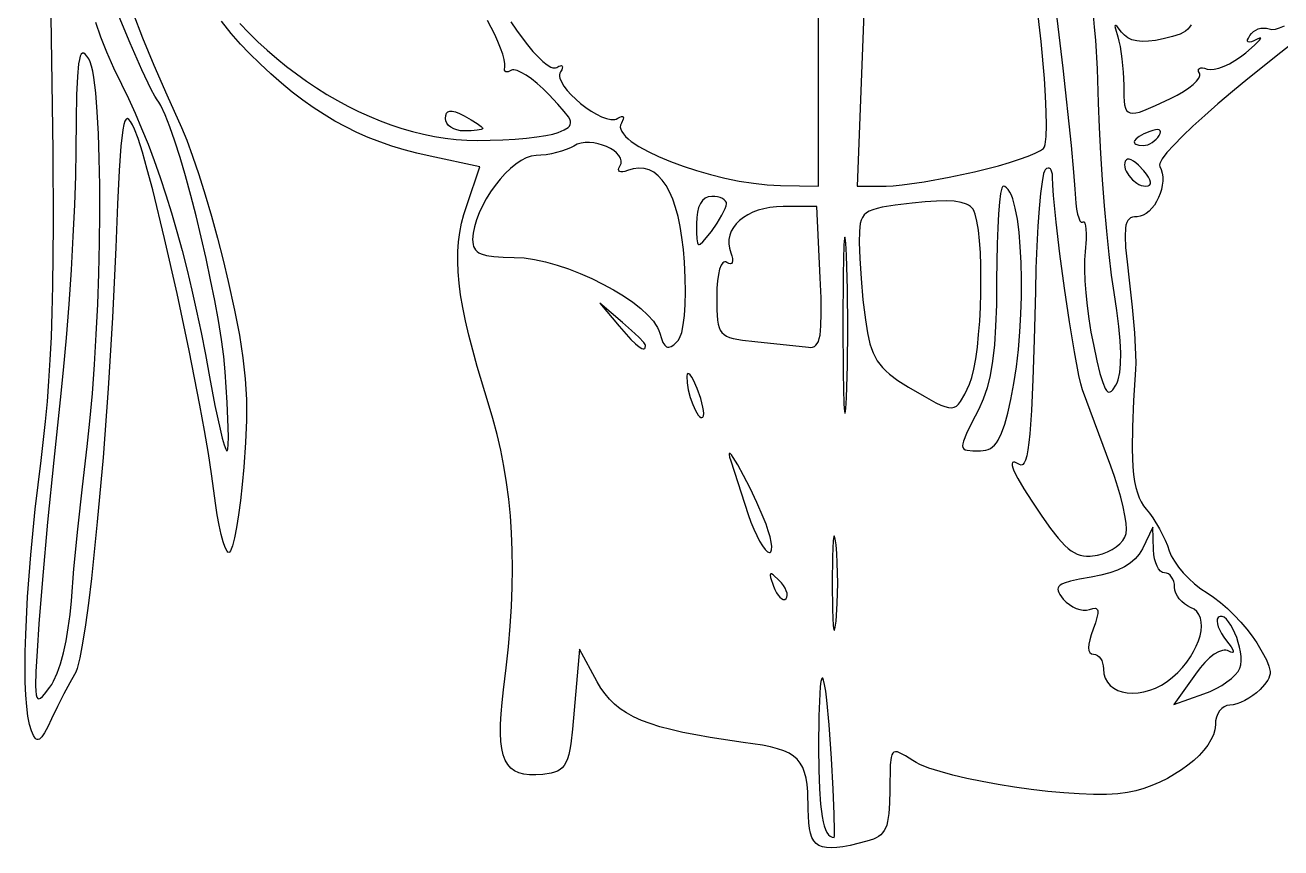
# Model space of a CAD drawing. Header units: millimetres. Extents: x -1.79 to 0.4, y -0.08 to 4.45.
# Drawn here: x -1.792 to -0.42, y -0.039 to 0.859 of the extents above; entities that cross this region are included whole.
import ezdxf

# ---------------------------------------------------------------- set-up
doc = ezdxf.new("R2010")
doc.units = ezdxf.units.MM
doc.header["$MEASUREMENT"] = 0

msp = doc.modelspace()

# ---------------------------------------------------------------- linework, layer by layer
at = {"flags": 128}
for points in [[(-1.674153, 0.872902), (-1.663354, 0.845303), (-1.650942, 0.815477), (-1.636832, 0.783009), (-1.620943, 0.747486), (-1.615122, 0.733479), (-1.608718, 0.716086), (-1.601939, 0.695997), (-1.594995, 0.673901), (-1.588097, 0.65049), (-1.581455, 0.626453), (-1.575278, 0.602481), (-1.569776, 0.579264), (-1.562994, 0.547963), (-1.557724, 0.520504), (-1.553877, 0.495815), (-1.551361, 0.472828), (-1.550089, 0.450472), (-1.54997, 0.427676), (-1.550914, 0.403371), (-1.552832, 0.376486), (-1.554571, 0.357773), (-1.556534, 0.340316), (-1.558655, 0.324496), (-1.560867, 0.310696), (-1.563101, 0.299298), (-1.565293, 0.290683), (-1.567373, 0.285235), (-1.568351, 0.283817), (-1.569276, 0.283333), (-1.570201, 0.283683), (-1.571177, 0.284709), (-1.57325, 0.288652), (-1.575429, 0.294887), (-1.577648, 0.303135), (-1.579839, 0.313123), (-1.581936, 0.324572), (-1.583873, 0.337206), (-1.585582, 0.35075), (-1.588002, 0.369317), (-1.591426, 0.391458), (-1.595724, 0.416581), (-1.600766, 0.444095), (-1.612565, 0.50393), (-1.625785, 0.566231), (-1.639388, 0.626267), (-1.652338, 0.679307), (-1.658243, 0.701724), (-1.663595, 0.720619), (-1.668265, 0.735399), (-1.672123, 0.745472), (-1.674378, 0.750185), (-1.67641, 0.753777), (-1.678238, 0.756122), (-1.679884, 0.757095), (-1.680644, 0.757029), (-1.681366, 0.756572), (-1.682705, 0.754427), (-1.68392, 0.750535), (-1.685031, 0.744771), (-1.687021, 0.727125), (-1.688832, 0.700488), (-1.690624, 0.663859), (-1.692554, 0.616236), (-1.696124, 0.539964), (-1.700893, 0.462539), (-1.706555, 0.387107), (-1.712807, 0.316816), (-1.719345, 0.254813), (-1.722625, 0.227902), (-1.725863, 0.204244), (-1.729019, 0.184231), (-1.732057, 0.168257), (-1.734938, 0.156716), (-1.736307, 0.15273), (-1.737623, 0.15), (-1.742785, 0.141027), (-1.749242, 0.128917), (-1.756166, 0.115254), (-1.762735, 0.101625), (-1.766932, 0.092968), (-1.770477, 0.086461), (-1.77349, 0.082034), (-1.774834, 0.080578), (-1.77609, 0.079616), (-1.777273, 0.079139), (-1.778397, 0.079138), (-1.779478, 0.079604), (-1.780529, 0.080529), (-1.782607, 0.08372), (-1.784748, 0.088639), (-1.786843, 0.095594), (-1.788557, 0.104488), (-1.789894, 0.115235), (-1.790855, 0.127747), (-1.791445, 0.141935), (-1.791667, 0.157714), (-1.791523, 0.174994), (-1.791018, 0.193689), (-1.788933, 0.234973), (-1.785438, 0.280863), (-1.780558, 0.330662), (-1.774318, 0.383667), (-1.7694, 0.426483), (-1.767383, 0.448075), (-1.76565, 0.470338), (-1.764195, 0.493685), (-1.763008, 0.518527), (-1.762084, 0.545277), (-1.761415, 0.574347), (-1.760811, 0.641095), (-1.761138, 0.722065), (-1.762336, 0.820555), (-1.764346, 0.939861)], [(-0.671638, 0.921615), (-0.658606, 0.812257), (-0.649433, 0.727909), (-0.646708, 0.69872), (-0.645443, 0.680111), (-0.644302, 0.664793), (-0.643397, 0.658343), (-0.642314, 0.652898), (-0.64109, 0.648604), (-0.639759, 0.645609), (-0.638356, 0.644062), (-0.637638, 0.643878), (-0.636915, 0.644111), (-0.636225, 0.64436), (-0.635597, 0.644228), (-0.634537, 0.642887), (-0.633745, 0.64022), (-0.633233, 0.636361), (-0.633012, 0.631442), (-0.633093, 0.625595), (-0.634207, 0.611653), (-0.634796, 0.602947), (-0.634819, 0.592282), (-0.634311, 0.580074), (-0.633311, 0.566738), (-0.631855, 0.552689), (-0.62998, 0.538342), (-0.627724, 0.524113), (-0.625123, 0.510417), (-0.621304, 0.492711), (-0.617958, 0.478949), (-0.614954, 0.468895), (-0.612163, 0.462313), (-0.610807, 0.46025), (-0.609455, 0.458967), (-0.608091, 0.458435), (-0.6067, 0.458624), (-0.605263, 0.459504), (-0.603767, 0.461046), (-0.600526, 0.466), (-0.599191, 0.468781), (-0.598049, 0.472005), (-0.596345, 0.479805), (-0.595417, 0.489457), (-0.595266, 0.501014), (-0.595892, 0.514532), (-0.597296, 0.530066), (-0.599479, 0.547672), (-0.602443, 0.567403)], [(-0.875151, 0.891667), (-0.883235, 0.683333), (-0.851471, 0.6835), (-0.843765, 0.683847), (-0.834017, 0.684775), (-0.809979, 0.688113), (-0.782527, 0.693006), (-0.754832, 0.698944)], [(-0.925262, 0.850653), (-0.925442, 0.889461)], [(-0.754832, 0.698944), (-0.728811, 0.705697), (-0.716827, 0.709255), (-0.705938, 0.712792), (-0.696453, 0.716204), (-0.688681, 0.719386), (-0.682932, 0.722233), (-0.679512, 0.724639), (-0.678577, 0.72625), (-0.677824, 0.728977), (-0.676835, 0.737469), (-0.676482, 0.749503), (-0.676704, 0.764469), (-0.677442, 0.781753), (-0.678633, 0.800747), (-0.682132, 0.841411), (-0.686712, 0.881572)], [(-1.57311, 0.480556), (-1.57478, 0.497228), (-1.577315, 0.51602), (-1.580613, 0.536533), (-1.584574, 0.558365), (-1.589099, 0.581117), (-1.594087, 0.60439), (-1.599439, 0.627783), (-1.605054, 0.650896), (-1.610833, 0.673329), (-1.616675, 0.694683), (-1.62248, 0.714557), (-1.628149, 0.732552), (-1.633581, 0.748267), (-1.638676, 0.761303), (-1.643335, 0.771259), (-1.645469, 0.774957), (-1.647457, 0.777736), (-1.650103, 0.78179), (-1.653904, 0.78885), (-1.66425, 0.810429), (-1.677068, 0.839359), (-1.690929, 0.872528)], [(-1.557178, 0.860805), (-1.547459, 0.850779), (-1.537495, 0.84109), (-1.5273, 0.831748), (-1.516889, 0.822762), (-1.506276, 0.814144), (-1.495477, 0.805903), (-1.484505, 0.798049), (-1.473376, 0.790592), (-1.462104, 0.783543), (-1.450704, 0.776912), (-1.43919, 0.770709), (-1.427577, 0.764944), (-1.41588, 0.759626), (-1.404113, 0.754768), (-1.392291, 0.750377), (-1.380428, 0.746465), (-1.368539, 0.743042), (-1.35664, 0.740118), (-1.344743, 0.737702), (-1.332865, 0.735806), (-1.321019, 0.734439), (-1.309221, 0.733611), (-1.297485, 0.733333), (-1.28366, 0.73351), (-1.269926, 0.734017), (-1.256643, 0.734819), (-1.244172, 0.735878), (-1.232873, 0.737161), (-1.223106, 0.73863), (-1.215231, 0.740251), (-1.20961, 0.741986), (-1.203124, 0.744842), (-1.198659, 0.747567), (-1.197214, 0.749004), (-1.19631, 0.750556), (-1.195958, 0.752272), (-1.196172, 0.754203), (-1.196962, 0.756397), (-1.198342, 0.758903), (-1.202914, 0.765051), (-1.209986, 0.773039), (-1.219651, 0.783264), (-1.226124, 0.789691), (-1.232545, 0.795451), (-1.238746, 0.800436), (-1.244559, 0.804535), (-1.249817, 0.807639), (-1.254352, 0.809639), (-1.257996, 0.810425), (-1.259432, 0.810329), (-1.260582, 0.809889), (-1.264158, 0.808288), (-1.265591, 0.808119), (-1.266747, 0.808352), (-1.267594, 0.808976), (-1.268103, 0.809977), (-1.268244, 0.811341), (-1.267985, 0.813056), (-1.26775, 0.816778), (-1.268491, 0.821678), (-1.27009, 0.82755), (-1.272432, 0.834189), (-1.275401, 0.841387), (-1.278881, 0.84894), (-1.28691, 0.864286)], [(-0.602443, 0.567403), (-0.605158, 0.586311), (-0.60784, 0.608908), (-0.61042, 0.634345), (-0.612828, 0.661771), (-0.614996, 0.690338), (-0.616853, 0.719196), (-0.618331, 0.747496), (-0.61936, 0.774389), (-0.620723, 0.811458), (-0.622558, 0.842837), (-0.623734, 0.856855), (-0.625126, 0.870006)], [(-1.714906, 0.862368), (-1.709386, 0.846563), (-1.702771, 0.829892), (-1.695115, 0.812524), (-1.686471, 0.794625), (-1.678895, 0.779085), (-1.671537, 0.762983), (-1.664393, 0.746312), (-1.657464, 0.729066), (-1.650745, 0.711239), (-1.644237, 0.692825), (-1.637936, 0.673816), (-1.63184, 0.654208), (-1.625949, 0.633994), (-1.62026, 0.613167), (-1.614771, 0.591722), (-1.60948, 0.569652), (-1.604386, 0.546951), (-1.599486, 0.523613), (-1.594779, 0.499631), (-1.590262, 0.475), (-1.584345, 0.443722), (-1.578781, 0.418108), (-1.576327, 0.408251), (-1.574194, 0.400801), (-1.572461, 0.396089), (-1.571769, 0.394862), (-1.571207, 0.394444), (-1.570755, 0.394891), (-1.570384, 0.396202), (-1.569879, 0.401239), (-1.569685, 0.409203), (-1.569794, 0.41974), (-1.57089, 0.44712), (-1.57311, 0.480556)], [(-0.936554, 0.002778), (-0.937086, 0.021896), (-0.937793, 0.029922), (-0.938886, 0.037021), (-0.940436, 0.043265), (-0.942511, 0.048726), (-0.945181, 0.053476), (-0.948516, 0.057587), (-0.952585, 0.06113), (-0.957457, 0.064178), (-0.963202, 0.066802), (-0.96989, 0.069075), (-0.97759, 0.071067), (-0.986371, 0.072851), (-1.007457, 0.076083), (-1.04351, 0.081383), (-1.059262, 0.084122), (-1.07361, 0.086968), (-1.086637, 0.089954), (-1.098427, 0.093117), (-1.109066, 0.096489), (-1.118637, 0.100108), (-1.127225, 0.104006), (-1.134912, 0.10822), (-1.141785, 0.112783), (-1.147926, 0.117732), (-1.153419, 0.1231), (-1.15835, 0.128922), (-1.162802, 0.135234), (-1.16686, 0.142069), (-1.186373, 0.177778), (-1.191929, 0.111111), (-1.19379, 0.090505), (-1.195719, 0.074562), (-1.196806, 0.06814), (-1.198027, 0.062645), (-1.199421, 0.057996), (-1.201028, 0.054115), (-1.202886, 0.05092), (-1.205035, 0.048333), (-1.207513, 0.046274), (-1.210361, 0.044662), (-1.213616, 0.043418), (-1.217318, 0.042463), (-1.226221, 0.041097), (-1.233895, 0.040474), (-1.240811, 0.040503), (-1.246989, 0.041227), (-1.252448, 0.042689), (-1.257208, 0.044931), (-1.26129, 0.047996), (-1.264712, 0.051927), (-1.267495, 0.056767), (-1.269659, 0.062559), (-1.271223, 0.069345), (-1.272207, 0.077167), (-1.272631, 0.08607), (-1.272515, 0.096095), (-1.271878, 0.107285), (-1.270741, 0.119684), (-1.269123, 0.133333), (-1.266206, 0.157362), (-1.263803, 0.18053), (-1.261918, 0.202893), (-1.260554, 0.22451), (-1.259715, 0.245438), (-1.259403, 0.265735), (-1.259622, 0.285458), (-1.260373, 0.304665), (-1.261662, 0.323413), (-1.26349, 0.341761), (-1.26586, 0.359765), (-1.268776, 0.377484), (-1.27224, 0.394974), (-1.276257, 0.412294), (-1.280828, 0.429501), (-1.285957, 0.446653), (-1.297947, 0.486289), (-1.302908, 0.504147), (-1.307191, 0.520823), (-1.310808, 0.536408), (-1.313769, 0.550993), (-1.316083, 0.564672), (-1.317761, 0.577536), (-1.318812, 0.589678), (-1.319246, 0.60119), (-1.319075, 0.612163), (-1.318306, 0.62269), (-1.316952, 0.632863), (-1.315021, 0.642774), (-1.312524, 0.652516), (-1.309471, 0.662181), (-1.294943, 0.704361), (-1.34936, 0.716028), (-1.363779, 0.719352), (-1.377703, 0.723044), (-1.39118, 0.727132), (-1.404256, 0.731641), (-1.416978, 0.7366), (-1.429394, 0.742035), (-1.441552, 0.747971), (-1.453497, 0.754438), (-1.465277, 0.76146), (-1.476939, 0.769064), (-1.488531, 0.777279), (-1.5001, 0.786129), (-1.511692, 0.795643), (-1.523355, 0.805847), (-1.535136, 0.816767), (-1.547082, 0.828431), (-1.556528, 0.838455), (-1.566603, 0.850192), (-1.577117, 0.863337)], [(-1.261209, 0.862726), (-1.255143, 0.853732), (-1.249049, 0.845283), (-1.243026, 0.837509), (-1.237171, 0.830542), (-1.231582, 0.824513), (-1.226358, 0.819553), (-1.221597, 0.815793), (-1.217396, 0.813365), (-1.215537, 0.812691), (-1.213854, 0.8124), (-1.21236, 0.812506), (-1.211068, 0.813028), (-1.208916, 0.814204), (-1.207199, 0.814831), (-1.205936, 0.814927), (-1.205141, 0.814514), (-1.204832, 0.813611), (-1.205025, 0.812239), (-1.205737, 0.810417), (-1.206985, 0.808167), (-1.207662, 0.806679), (-1.207977, 0.805027), (-1.207947, 0.803229), (-1.207593, 0.801298), (-1.205989, 0.797103), (-1.203318, 0.792569), (-1.199736, 0.787821), (-1.195398, 0.782986), (-1.190458, 0.778187), (-1.185071, 0.773552), (-1.179393, 0.769206), (-1.173577, 0.765274), (-1.167778, 0.761881), (-1.162153, 0.759155), (-1.156854, 0.75722), (-1.152038, 0.756201), (-1.147858, 0.756225), (-1.146056, 0.756667), (-1.144471, 0.757417), (-1.142264, 0.758631), (-1.140518, 0.759278), (-1.139248, 0.759375), (-1.138467, 0.758941), (-1.13819, 0.757996), (-1.138432, 0.756557), (-1.140526, 0.752278), (-1.141466, 0.750103), (-1.141693, 0.747812), (-1.141238, 0.745417), (-1.14013, 0.74293), (-1.138401, 0.740362), (-1.13608, 0.737727), (-1.133197, 0.735035), (-1.129783, 0.732298), (-1.121481, 0.726738), (-1.111416, 0.721142), (-1.099829, 0.715604), (-1.086962, 0.71022), (-1.073057, 0.705085), (-1.058354, 0.700293), (-1.043096, 0.69594), (-1.027524, 0.69212), (-1.01188, 0.688928), (-0.996405, 0.686459), (-0.981341, 0.684808), (-0.966929, 0.684069), (-0.925262, 0.683333), (-0.925262, 0.850653)], [(-0.518355, 0.85951), (-0.519997, 0.856939), (-0.521998, 0.854687), (-0.524392, 0.852709), (-0.527213, 0.850961), (-0.530493, 0.8494), (-0.538565, 0.846661), (-0.548873, 0.844139), (-0.557364, 0.842532), (-0.564993, 0.84164), (-0.571789, 0.841469), (-0.577785, 0.842023), (-0.58301, 0.843306), (-0.587497, 0.845324), (-0.591274, 0.848082), (-0.594373, 0.851583), (-0.599124, 0.857667), (-0.600542, 0.858897), (-0.601016, 0.859052), (-0.601337, 0.858898), (-0.601522, 0.857654), (-0.60111, 0.855152), (-0.59854, 0.846306), (-0.597211, 0.841555), (-0.595972, 0.835844), (-0.59387, 0.822406), (-0.59245, 0.807724), (-0.591929, 0.793528), (-0.591776, 0.781102), (-0.591482, 0.776153), (-0.59095, 0.772021), (-0.590112, 0.768687), (-0.588899, 0.76613), (-0.587241, 0.76433), (-0.58507, 0.763269), (-0.582316, 0.762927), (-0.57891, 0.763283), (-0.574784, 0.764319), (-0.569868, 0.766014), (-0.557392, 0.771305), (-0.540929, 0.779)], [(-0.540929, 0.779), (-0.533483, 0.782791), (-0.526774, 0.786713), (-0.520932, 0.790654), (-0.516087, 0.794498), (-0.512369, 0.798134), (-0.509908, 0.801447), (-0.509189, 0.802948), (-0.508833, 0.804325), (-0.508857, 0.805564), (-0.509276, 0.806653), (-0.510193, 0.808504), (-0.510478, 0.810026), (-0.510166, 0.811199), (-0.50929, 0.812005), (-0.507886, 0.812425), (-0.505987, 0.81244), (-0.503629, 0.812031), (-0.500846, 0.811181), (-0.497372, 0.810599), (-0.493035, 0.810964), (-0.488009, 0.812202), (-0.482465, 0.81424), (-0.476579, 0.817005), (-0.470523, 0.820427), (-0.464471, 0.824431), (-0.458596, 0.828944), (-0.449042, 0.837218), (-0.443564, 0.842757), (-0.442478, 0.84435), (-0.44237, 0.844825), (-0.442561, 0.845077), (-0.443861, 0.844879), (-0.446429, 0.843694), (-0.449856, 0.842021), (-0.452602, 0.840979), (-0.454661, 0.840565), (-0.456024, 0.840774), (-0.456687, 0.841605), (-0.456642, 0.843054), (-0.455882, 0.845117), (-0.454401, 0.847792), (-0.452593, 0.850166), (-0.450373, 0.852177), (-0.447828, 0.853795), (-0.445044, 0.85499), (-0.442107, 0.855733), (-0.439104, 0.855995), (-0.436123, 0.855746), (-0.433248, 0.854958), (-0.430263, 0.854459), (-0.426406, 0.854876), (-0.421724, 0.856167), (-0.416266, 0.858294)], [(-0.401691, 0.843679), (-0.420521, 0.829302), (-0.456556, 0.800685), (-0.473365, 0.786789), (-0.489103, 0.773396), (-0.503572, 0.760677), (-0.516574, 0.748804), (-0.52791, 0.737949), (-0.537383, 0.728282), (-0.544793, 0.719975), (-0.549942, 0.7132), (-0.551607, 0.71044), (-0.552632, 0.708128), (-0.552993, 0.706284), (-0.552665, 0.704931), (-0.550955, 0.701432), (-0.549857, 0.69755), (-0.549332, 0.693368), (-0.549344, 0.688971), (-0.549853, 0.684442), (-0.550822, 0.679866), (-0.552213, 0.675327), (-0.553988, 0.670908), (-0.556109, 0.666694), (-0.558538, 0.66277), (-0.561238, 0.659218), (-0.564169, 0.656124), (-0.567295, 0.653571), (-0.570576, 0.651643), (-0.573976, 0.650425), (-0.577457, 0.65), (-0.580077, 0.649872), (-0.582387, 0.649449), (-0.584392, 0.648673), (-0.5861, 0.647489), (-0.587518, 0.645839), (-0.588652, 0.643665), (-0.589511, 0.64091), (-0.590101, 0.637517), (-0.590502, 0.62859), (-0.589912, 0.616426), (-0.588387, 0.600567), (-0.585985, 0.580556), (-0.582718, 0.5514), (-0.580339, 0.523351), (-0.579074, 0.499599), (-0.578931, 0.490331), (-0.579151, 0.483333), (-0.581328, 0.449149), (-0.582548, 0.42037), (-0.582771, 0.396455), (-0.582495, 0.386151), (-0.581953, 0.376859), (-0.581141, 0.368512), (-0.580054, 0.361042), (-0.578685, 0.354381), (-0.57703, 0.34846), (-0.575084, 0.343213), (-0.572841, 0.338572), (-0.570295, 0.334468), (-0.567443, 0.330833), (-0.563803, 0.326346), (-0.560096, 0.321142), (-0.552899, 0.309335), (-0.546679, 0.296906), (-0.544194, 0.290924), (-0.542262, 0.285347), (-0.539998, 0.279753), (-0.536566, 0.273732), (-0.532137, 0.267474), (-0.526879, 0.261167), (-0.520961, 0.255), (-0.514553, 0.249164), (-0.507824, 0.243846), (-0.500943, 0.239236), (-0.493799, 0.234453), (-0.486317, 0.228648), (-0.47872, 0.222043), (-0.471229, 0.214863), (-0.464067, 0.207329), (-0.457457, 0.199664), (-0.451619, 0.192091), (-0.446776, 0.184833), (-0.440647, 0.174477), (-0.436198, 0.166089), (-0.4334, 0.159252), (-0.43261, 0.156285), (-0.432222, 0.153549), (-0.432233, 0.150991), (-0.432637, 0.148561), (-0.433432, 0.146205), (-0.434614, 0.143872), (-0.438124, 0.139065), (-0.443137, 0.133722), (-0.446886, 0.130298), (-0.451009, 0.127102), (-0.455373, 0.124206), (-0.459842, 0.121679), (-0.464281, 0.119591), (-0.468555, 0.118013), (-0.472529, 0.117015), (-0.476068, 0.116667), (-0.479254, 0.116229), (-0.482226, 0.114977), (-0.484919, 0.112996), (-0.487269, 0.110375), (-0.48921, 0.107202), (-0.490677, 0.103565), (-0.491605, 0.099552), (-0.491929, 0.09525), (-0.492479, 0.089899), (-0.494083, 0.084391), (-0.49667, 0.078781), (-0.50017, 0.073122), (-0.504513, 0.06747), (-0.509629, 0.061879), (-0.515447, 0.056402), (-0.521898, 0.051094), (-0.528911, 0.046009), (-0.536416, 0.041201), (-0.544342, 0.036724), (-0.55262, 0.032633), (-0.56118, 0.028982), (-0.569951, 0.025824), (-0.578863, 0.023215), (-0.587846, 0.021208), (-0.598242, 0.01984), (-0.610723, 0.019171), (-0.624965, 0.019153), (-0.640641, 0.019738), (-0.657425, 0.020877), (-0.674993, 0.022521), (-0.693018, 0.024622), (-0.711176, 0.027132), (-0.729139, 0.030002), (-0.746583, 0.033183), (-0.763182, 0.036628), (-0.778611, 0.040286), (-0.792544, 0.044111), (-0.804655, 0.048054), (-0.814619, 0.052065), (-0.818694, 0.054082), (-0.82211, 0.056097), (-0.83041, 0.061421), (-0.836668, 0.064803), (-0.839122, 0.065652), (-0.841174, 0.065877), (-0.842859, 0.065434), (-0.844214, 0.064276), (-0.845274, 0.062358), (-0.846077, 0.059633), (-0.847051, 0.05158), (-0.847485, 0.023778), (-0.847692, 0.009735), (-0.84842, -0.001584), (-0.849825, -0.01053), (-0.85083, -0.014222), (-0.852063, -0.017451), (-0.853543, -0.020262), (-0.855291, -0.022698), (-0.857325, -0.024803), (-0.859666, -0.026621), (-0.862333, -0.028194), (-0.865345, -0.029568), (-0.872485, -0.031889), (-0.890818, -0.03638), (-0.898542, -0.037861), (-0.905374, -0.038796), (-0.911366, -0.039157), (-0.916568, -0.038916), (-0.921032, -0.038044), (-0.924811, -0.036514), (-0.927956, -0.034298), (-0.930518, -0.031367), (-0.932549, -0.027695), (-0.934102, -0.023252), (-0.935227, -0.018012), (-0.935976, -0.011945), (-0.936554, 0.002778)], [(-1.741137, 0.230722), (-1.738288, 0.265427), (-1.734117, 0.308717), (-1.729184, 0.355072), (-1.724054, 0.398972), (-1.720948, 0.426878), (-1.71823, 0.456892), (-1.715903, 0.488521), (-1.713968, 0.521271), (-1.712427, 0.55465), (-1.711284, 0.588163), (-1.71054, 0.621319), (-1.710196, 0.653623), (-1.710256, 0.684583), (-1.710722, 0.713705), (-1.711595, 0.740496), (-1.712878, 0.764462), (-1.714573, 0.785112), (-1.716682, 0.80195), (-1.717893, 0.808786), (-1.719208, 0.814485), (-1.720627, 0.818984), (-1.722151, 0.822222), (-1.724152, 0.825238), (-1.725957, 0.827346), (-1.727576, 0.828477), (-1.72902, 0.82856), (-1.730298, 0.827525), (-1.731421, 0.825302), (-1.732397, 0.82182), (-1.733238, 0.817009), (-1.734551, 0.803117), (-1.73544, 0.783064), (-1.735984, 0.756287), (-1.736262, 0.722222), (-1.736713, 0.694609), (-1.737788, 0.66293), (-1.739418, 0.628301), (-1.741531, 0.59184), (-1.744058, 0.554663), (-1.746928, 0.517886), (-1.750071, 0.482626), (-1.753415, 0.45), (-1.760377, 0.384306), (-1.76707, 0.316319), (-1.772733, 0.254062), (-1.77661, 0.205556), (-1.778628, 0.175702), (-1.779885, 0.153307), (-1.780257, 0.13767), (-1.780074, 0.132166), (-1.779623, 0.128089), (-1.778891, 0.125349), (-1.777862, 0.123861), (-1.776521, 0.123535), (-1.774852, 0.124284), (-1.77284, 0.126021), (-1.77047, 0.128657), (-1.764596, 0.136278), (-1.762574, 0.139317), (-1.760586, 0.142898), (-1.756749, 0.151544), (-1.753151, 0.161946), (-1.749861, 0.173828), (-1.746947, 0.18692), (-1.744477, 0.200948), (-1.742517, 0.215639), (-1.741137, 0.230722)], [(-1.332679, 0.757333), (-1.332403, 0.760597), (-1.331552, 0.763018), (-1.330088, 0.7646), (-1.327976, 0.765349), (-1.325178, 0.765271), (-1.321658, 0.76437), (-1.317378, 0.762653), (-1.312304, 0.760125), (-1.304392, 0.755669), (-1.297913, 0.751601), (-1.293536, 0.748371), (-1.292345, 0.747212), (-1.291929, 0.746431), (-1.292345, 0.745873), (-1.293536, 0.745352), (-1.297913, 0.744469), (-1.304392, 0.743872), (-1.312304, 0.743653), (-1.316398, 0.743932), (-1.320216, 0.744732), (-1.323676, 0.745997), (-1.326695, 0.74767), (-1.329188, 0.749697), (-1.331072, 0.75202), (-1.332263, 0.754584), (-1.332679, 0.757333)], [(-0.553123, 0.738764), (-0.552051, 0.740913), (-0.551726, 0.742633), (-0.552116, 0.743908), (-0.553186, 0.744726), (-0.554902, 0.74507), (-0.557229, 0.744928), (-0.560134, 0.744284), (-0.563582, 0.743125), (-0.570056, 0.740344), (-0.57501, 0.73761), (-0.578402, 0.735022), (-0.580186, 0.732681), (-0.580462, 0.731633), (-0.580319, 0.730685), (-0.579753, 0.729849), (-0.578758, 0.729137), (-0.575457, 0.728134), (-0.570373, 0.727778), (-0.568135, 0.728002), (-0.565778, 0.728645), (-0.563374, 0.729661), (-0.560993, 0.731005), (-0.556586, 0.734498), (-0.554701, 0.736557), (-0.553123, 0.738764)], [(-1.071748, 0.600472), (-1.07287, 0.614358), (-1.074402, 0.627292), (-1.076334, 0.639259), (-1.078658, 0.650246), (-1.081365, 0.660238), (-1.084446, 0.669221), (-1.087892, 0.67718), (-1.091695, 0.684101), (-1.095844, 0.689969), (-1.100331, 0.694771), (-1.105148, 0.698492), (-1.110286, 0.701117), (-1.115734, 0.702632), (-1.121485, 0.703023), (-1.12753, 0.702276), (-1.13386, 0.700375), (-1.1367, 0.699447), (-1.139095, 0.698992), (-1.141011, 0.698992), (-1.142413, 0.699427), (-1.143268, 0.700277), (-1.143541, 0.701523), (-1.143199, 0.703146), (-1.142207, 0.705125), (-1.140944, 0.708122), (-1.140772, 0.711123), (-1.141583, 0.714082), (-1.143269, 0.71695), (-1.145722, 0.719681), (-1.148834, 0.722227), (-1.152499, 0.724542), (-1.156608, 0.726578), (-1.161053, 0.728288), (-1.165727, 0.729625), (-1.170522, 0.730541), (-1.17533, 0.73099), (-1.180043, 0.730924), (-1.184555, 0.730297), (-1.188756, 0.72906), (-1.19254, 0.727167), (-1.19628, 0.725124), (-1.200762, 0.72321), (-1.205817, 0.721469), (-1.211276, 0.719943), (-1.216969, 0.718673), (-1.222728, 0.717704), (-1.228382, 0.717076), (-1.233762, 0.716833), (-1.238959, 0.716162), (-1.244435, 0.714291), (-1.250105, 0.711332), (-1.255885, 0.707398), (-1.261691, 0.702602), (-1.267437, 0.697054), (-1.273039, 0.690868), (-1.278412, 0.684156), (-1.283471, 0.677031), (-1.288133, 0.669604), (-1.292311, 0.661987), (-1.295922, 0.654294), (-1.298881, 0.646637), (-1.301104, 0.639127), (-1.302504, 0.631877), (-1.302998, 0.625), (-1.302531, 0.619754), (-1.301898, 0.617501), (-1.300967, 0.615481), (-1.299711, 0.613683), (-1.298107, 0.612097), (-1.296129, 0.610712), (-1.293754, 0.609517), (-1.28771, 0.607658), (-1.279778, 0.606434), (-1.269759, 0.605761), (-1.257457, 0.605556), (-1.246758, 0.604988), (-1.235286, 0.60335), (-1.223228, 0.600739), (-1.210772, 0.597254), (-1.198106, 0.592991), (-1.185417, 0.588049), (-1.172892, 0.582525), (-1.160719, 0.576517), (-1.149086, 0.570123), (-1.13818, 0.56344), (-1.128188, 0.556566), (-1.119299, 0.549599), (-1.111699, 0.542636), (-1.105576, 0.535775), (-1.103127, 0.532413), (-1.101118, 0.529114), (-1.099572, 0.525889), (-1.098512, 0.52275), (-1.096839, 0.517089), (-1.095094, 0.512765), (-1.093217, 0.509747), (-1.091151, 0.508005), (-1.090029, 0.507604), (-1.088838, 0.50751), (-1.086219, 0.508232), (-1.083237, 0.510142), (-1.079832, 0.513208), (-1.078362, 0.515015), (-1.077016, 0.51736), (-1.0747, 0.523619), (-1.072891, 0.531897), (-1.071597, 0.542106), (-1.070828, 0.554157), (-1.070592, 0.56796), (-1.070896, 0.583428), (-1.071748, 0.600472)], [(-0.589276, 0.303958), (-0.588933, 0.30876), (-0.589429, 0.315432), (-0.590695, 0.323671), (-0.592663, 0.333175), (-0.595264, 0.343641), (-0.598427, 0.354765), (-0.602084, 0.366245), (-0.606165, 0.377778), (-0.636873, 0.461111), (-0.638737, 0.467442), (-0.640888, 0.476723), (-0.64583, 0.502539), (-0.651248, 0.53537), (-0.656691, 0.572031), (-0.661709, 0.609334), (-0.665852, 0.644092), (-0.668668, 0.673117), (-0.669438, 0.684484), (-0.669707, 0.693222), (-0.669872, 0.696279), (-0.670345, 0.698811), (-0.671093, 0.700788), (-0.672082, 0.702175), (-0.673279, 0.702941), (-0.674652, 0.703052), (-0.676167, 0.702476), (-0.67779, 0.701181), (-0.678627, 0.699712), (-0.679466, 0.69702), (-0.681131, 0.688233), (-0.682741, 0.675363), (-0.684254, 0.658953), (-0.685625, 0.639547), (-0.686812, 0.617686), (-0.68777, 0.593916), (-0.688457, 0.568778), (-0.68971, 0.51549), (-0.691072, 0.472332), (-0.692619, 0.438471), (-0.694429, 0.413075), (-0.695456, 0.403291), (-0.696577, 0.395311), (-0.697802, 0.38903), (-0.69914, 0.384346), (-0.700602, 0.381154), (-0.702195, 0.379349), (-0.703045, 0.378934), (-0.703931, 0.378828), (-0.705818, 0.379486), (-0.708594, 0.381034), (-0.710789, 0.381887), (-0.712404, 0.38205), (-0.713441, 0.381526), (-0.7139, 0.380318), (-0.713783, 0.37843), (-0.713093, 0.375865), (-0.71183, 0.372627), (-0.707592, 0.364145), (-0.701082, 0.353012), (-0.69231, 0.339255), (-0.68129, 0.322903), (-0.671855, 0.309609), (-0.66362, 0.299063), (-0.656251, 0.291031), (-0.652788, 0.287885), (-0.649417, 0.28528), (-0.646096, 0.283186), (-0.642784, 0.281576), (-0.639438, 0.280419), (-0.636019, 0.279686), (-0.632483, 0.279349), (-0.628789, 0.279377), (-0.620762, 0.280417), (-0.61513, 0.28185), (-0.609723, 0.283908), (-0.604673, 0.286493), (-0.600108, 0.28951), (-0.596156, 0.292862), (-0.592948, 0.296452), (-0.590611, 0.300183), (-0.589276, 0.303958)], [(-0.569929, 0.700264), (-0.575791, 0.706441), (-0.578649, 0.708848), (-0.581354, 0.710734), (-0.583829, 0.712053), (-0.585993, 0.712754), (-0.587771, 0.71279), (-0.589082, 0.712111), (-0.590257, 0.71052), (-0.590923, 0.708665), (-0.591116, 0.706598), (-0.590875, 0.704368), (-0.590236, 0.702027), (-0.589237, 0.699624), (-0.586309, 0.694837), (-0.582391, 0.69041), (-0.577783, 0.686748), (-0.575313, 0.68533), (-0.572784, 0.684254), (-0.570231, 0.683572), (-0.567693, 0.683333), (-0.565316, 0.683628), (-0.563704, 0.684494), (-0.562855, 0.685907), (-0.562764, 0.68784), (-0.563429, 0.690268), (-0.564847, 0.693165), (-0.567015, 0.696506), (-0.569929, 0.700264)], [(-1.025623, 0.663889), (-1.025892, 0.665563), (-1.0268, 0.667125), (-1.02828, 0.66854), (-1.030266, 0.669774), (-1.03269, 0.670794), (-1.035487, 0.671565), (-1.038589, 0.672052), (-1.041929, 0.672222), (-1.045716, 0.671723), (-1.049045, 0.670245), (-1.051902, 0.667815), (-1.054273, 0.664458), (-1.056142, 0.660204), (-1.057495, 0.655078), (-1.058318, 0.649107), (-1.058596, 0.642319), (-1.058536, 0.632879), (-1.058247, 0.62601), (-1.05756, 0.621626), (-1.057015, 0.62034), (-1.056307, 0.619642), (-1.055417, 0.619524), (-1.054322, 0.619972), (-1.051436, 0.62253), (-1.04229, 0.633986), (-1.035928, 0.643018), (-1.030665, 0.651667), (-1.027048, 0.658951), (-1.026027, 0.661775), (-1.025623, 0.663889)], [(-0.715082, 0.450542), (-0.711813, 0.467715), (-0.709104, 0.48591), (-0.706944, 0.504832), (-0.705321, 0.524187), (-0.704225, 0.543682), (-0.703645, 0.563023), (-0.70357, 0.581916), (-0.703988, 0.600068), (-0.704889, 0.617184), (-0.706262, 0.632971), (-0.708095, 0.647136), (-0.710379, 0.659383), (-0.713101, 0.669421), (-0.714623, 0.673519), (-0.716251, 0.676954), (-0.717983, 0.67969), (-0.719818, 0.68169), (-0.721754, 0.682916), (-0.72379, 0.683333), (-0.724505, 0.6828), (-0.725201, 0.681236), (-0.726517, 0.675224), (-0.727711, 0.665719), (-0.728752, 0.653142), (-0.729612, 0.637916), (-0.730263, 0.620462), (-0.730818, 0.580556), (-0.731063, 0.553822), (-0.731833, 0.530431), (-0.733176, 0.51002), (-0.735144, 0.492226), (-0.737787, 0.476685), (-0.741154, 0.463036), (-0.745296, 0.450915), (-0.750262, 0.439958), (-0.758131, 0.424608), (-0.763733, 0.413165), (-0.767045, 0.405056), (-0.767834, 0.402072), (-0.768042, 0.399707), (-0.767665, 0.397888), (-0.766701, 0.396544), (-0.765147, 0.395604), (-0.762999, 0.394995), (-0.756911, 0.394487), (-0.748415, 0.394444), (-0.745409, 0.394594), (-0.742602, 0.395063), (-0.739979, 0.395877), (-0.737523, 0.397065), (-0.735218, 0.398655), (-0.733046, 0.400673), (-0.730993, 0.403148), (-0.72904, 0.406108), (-0.725372, 0.41359), (-0.721911, 0.423343), (-0.718525, 0.435586), (-0.715082, 0.450542)], [(-0.923401, 0.583306), (-0.927096, 0.661111), (-0.963707, 0.661111), (-0.971159, 0.660838), (-0.978256, 0.660039), (-0.984966, 0.658745), (-0.991252, 0.656985), (-0.99708, 0.654791), (-1.002416, 0.652193), (-1.007225, 0.649221), (-1.011472, 0.645906), (-1.015124, 0.642278), (-1.018144, 0.638368), (-1.020499, 0.634206), (-1.022154, 0.629822), (-1.023074, 0.625247), (-1.023226, 0.620512), (-1.022573, 0.615646), (-1.021082, 0.610681), (-1.019908, 0.607193), (-1.019251, 0.604255), (-1.019098, 0.6019), (-1.019434, 0.600163), (-1.020247, 0.599078), (-1.021521, 0.598681), (-1.023244, 0.599004), (-1.025401, 0.600083), (-1.0266, 0.600617), (-1.027747, 0.600711), (-1.028838, 0.600377), (-1.02987, 0.599626), (-1.031742, 0.596922), (-1.033335, 0.592694), (-1.034623, 0.587037), (-1.035577, 0.580044), (-1.03617, 0.571811), (-1.036373, 0.562431), (-1.036244, 0.548119), (-1.035556, 0.5372), (-1.034864, 0.532849), (-1.033865, 0.52915), (-1.032503, 0.526038), (-1.030722, 0.523448), (-1.028467, 0.521313), (-1.025682, 0.51957), (-1.022311, 0.518151), (-1.018297, 0.516993), (-1.008121, 0.515195), (-0.994707, 0.513653), (-0.936373, 0.507403), (-0.933935, 0.507296), (-0.931756, 0.507592), (-0.929826, 0.508344), (-0.928138, 0.509604), (-0.926681, 0.511424), (-0.925446, 0.513857), (-0.924426, 0.516953), (-0.923611, 0.520766), (-0.922561, 0.530748), (-0.922223, 0.544221), (-0.922527, 0.561601), (-0.923401, 0.583306)], [(-0.760387, 0.467194), (-0.757814, 0.474334), (-0.75552, 0.48364), (-0.753512, 0.494785), (-0.751797, 0.507441), (-0.750382, 0.521281), (-0.749273, 0.535978), (-0.748477, 0.551205), (-0.748, 0.566634), (-0.74785, 0.581938), (-0.748033, 0.59679), (-0.748555, 0.610863), (-0.749424, 0.623829), (-0.750647, 0.635362), (-0.752228, 0.645133), (-0.754177, 0.652816), (-0.755291, 0.655772), (-0.756498, 0.658083), (-0.757794, 0.659768), (-0.759434, 0.661281), (-0.761427, 0.662623), (-0.763781, 0.663795), (-0.769603, 0.665631), (-0.77696, 0.666795), (-0.785915, 0.667294), (-0.79653, 0.667134), (-0.808866, 0.666321), (-0.822985, 0.664861), (-0.841639, 0.662544), (-0.855781, 0.660287), (-0.861354, 0.659036), (-0.866033, 0.657628), (-0.869896, 0.656005), (-0.873021, 0.654109), (-0.875486, 0.651883), (-0.877369, 0.649269), (-0.878748, 0.64621), (-0.879701, 0.642648), (-0.880307, 0.638526), (-0.880643, 0.633786), (-0.880818, 0.622222), (-0.880287, 0.60445), (-0.87884, 0.582512), (-0.876699, 0.559197), (-0.874082, 0.537292), (-0.871825, 0.52306), (-0.869117, 0.511196), (-0.867502, 0.506007), (-0.865664, 0.501239), (-0.863565, 0.496832), (-0.861169, 0.492731), (-0.858438, 0.488877), (-0.855336, 0.485213), (-0.851826, 0.481683), (-0.847871, 0.478227), (-0.838477, 0.471314), (-0.82686, 0.464014), (-0.809908, 0.45398), (-0.796999, 0.446853), (-0.791814, 0.44439), (-0.787345, 0.442668), (-0.783493, 0.441691), (-0.78016, 0.441464), (-0.777248, 0.441991), (-0.774658, 0.443277), (-0.772293, 0.445327), (-0.770053, 0.448145), (-0.765558, 0.456105), (-0.760387, 0.467194)], [(-0.89479, 0.607847), (-0.895562, 0.620951), (-0.896284, 0.627038), (-0.896622, 0.627547), (-0.89694, 0.626415), (-0.897514, 0.619387), (-0.898351, 0.587337), (-0.898665, 0.533333), (-0.898369, 0.478813), (-0.897544, 0.445359), (-0.896973, 0.437364), (-0.896655, 0.435694), (-0.896488, 0.43546), (-0.896317, 0.435632), (-0.895594, 0.440497), (-0.894818, 0.452292), (-0.893618, 0.487621), (-0.89321, 0.528726), (-0.893599, 0.570503), (-0.89479, 0.607847)], [(-1.114151, 0.509389), (-1.114661, 0.510592), (-1.116124, 0.512549), (-1.121495, 0.518316), (-1.129444, 0.525869), (-1.139151, 0.534389), (-1.164151, 0.555556), (-1.142985, 0.530556), (-1.130089, 0.516084), (-1.125121, 0.511187), (-1.12111, 0.507826), (-1.11803, 0.505984), (-1.116833, 0.505626), (-1.11586, 0.505641), (-1.115108, 0.506028), (-1.114574, 0.506782), (-1.114151, 0.509389)], [(-1.057665, 0.462278), (-1.06185, 0.471586), (-1.063722, 0.474904), (-1.065386, 0.477257), (-1.066793, 0.478589), (-1.067898, 0.478844), (-1.068653, 0.477967), (-1.069012, 0.475903), (-1.068753, 0.468779), (-1.067443, 0.460828), (-1.06533, 0.452684), (-1.062663, 0.444981), (-1.059691, 0.438351), (-1.056663, 0.433428), (-1.055205, 0.431805), (-1.053826, 0.430845), (-1.052557, 0.430629), (-1.051429, 0.431236), (-1.050759, 0.432667), (-1.050554, 0.435053), (-1.050789, 0.438266), (-1.051438, 0.442179), (-1.053876, 0.451594), (-1.057665, 0.462278)], [(-0.985623, 0.322111), (-0.992612, 0.338071), (-0.999918, 0.353464), (-1.007016, 0.367387), (-1.013384, 0.378936), (-1.018498, 0.387208), (-1.020421, 0.389833), (-1.021834, 0.391301), (-1.022673, 0.391497), (-1.02287, 0.39031), (-1.022362, 0.387626), (-1.021082, 0.383333), (-1.002012, 0.325), (-0.999089, 0.31663), (-0.995985, 0.308822), (-0.992797, 0.301746), (-0.98962, 0.295573), (-0.986548, 0.290474), (-0.983676, 0.286621), (-0.9811, 0.284184), (-0.979953, 0.283549), (-0.978915, 0.283333), (-0.978032, 0.283534), (-0.977338, 0.284125), (-0.976506, 0.286392), (-0.976392, 0.289978), (-0.976967, 0.294722), (-0.978205, 0.300467), (-0.980079, 0.307052), (-0.982561, 0.31432), (-0.985623, 0.322111)], [(-0.538582, 0.147222), (-0.532945, 0.152457), (-0.527816, 0.157941), (-0.523212, 0.163606), (-0.51915, 0.169386), (-0.515648, 0.175215), (-0.512722, 0.181026), (-0.51039, 0.186752), (-0.508669, 0.192326), (-0.507575, 0.197683), (-0.507127, 0.202754), (-0.507341, 0.207475), (-0.508234, 0.211777), (-0.509824, 0.215594), (-0.512127, 0.218861), (-0.515161, 0.221509), (-0.518943, 0.223472), (-0.522447, 0.225128), (-0.525715, 0.227283), (-0.528676, 0.229848), (-0.531257, 0.232731), (-0.533389, 0.235841), (-0.535, 0.239087), (-0.536018, 0.242379), (-0.536373, 0.245625), (-0.5366, 0.248739), (-0.53725, 0.251642), (-0.538278, 0.254272), (-0.539637, 0.256566), (-0.541283, 0.25846), (-0.54317, 0.259891), (-0.545253, 0.260795), (-0.547485, 0.261111), (-0.549732, 0.261621), (-0.55186, 0.263084), (-0.553818, 0.265396), (-0.555557, 0.268455), (-0.55703, 0.272158), (-0.558188, 0.276404), (-0.55898, 0.281089), (-0.55936, 0.286111), (-0.56011, 0.311111), (-0.57161, 0.287347), (-0.575011, 0.281623), (-0.579413, 0.276447), (-0.584827, 0.271811), (-0.591266, 0.267708), (-0.598743, 0.264132), (-0.60727, 0.261074), (-0.61686, 0.258528), (-0.627526, 0.256486), (-0.640267, 0.2543), (-0.650044, 0.252205), (-0.657062, 0.250041), (-0.6596, 0.248883), (-0.661524, 0.247646), (-0.662862, 0.246311), (-0.663638, 0.244857), (-0.663877, 0.243265), (-0.663606, 0.241513), (-0.66285, 0.239583), (-0.661635, 0.237453), (-0.657929, 0.232514), (-0.654824, 0.229242), (-0.651358, 0.226407), (-0.647648, 0.224055), (-0.643811, 0.222233), (-0.639963, 0.220987), (-0.636222, 0.220365), (-0.632704, 0.220414), (-0.629526, 0.221181), (-0.625865, 0.222314), (-0.623133, 0.222498), (-0.622111, 0.22221), (-0.621316, 0.221657), (-0.620746, 0.220829), (-0.620399, 0.219717), (-0.620371, 0.216603), (-0.621216, 0.212241), (-0.62292, 0.206556), (-0.625471, 0.199472), (-0.627632, 0.193309), (-0.629157, 0.187878), (-0.630047, 0.183209), (-0.630302, 0.179326), (-0.629924, 0.176259), (-0.628914, 0.174035), (-0.627272, 0.17268), (-0.624998, 0.172222), (-0.622822, 0.171901), (-0.62079, 0.17098), (-0.618948, 0.169525), (-0.61734, 0.167599), (-0.616012, 0.165268), (-0.615008, 0.162595), (-0.614373, 0.159647), (-0.614151, 0.156486), (-0.613647, 0.150987), (-0.612189, 0.146096), (-0.609862, 0.141823), (-0.60675, 0.138179), (-0.602935, 0.135174), (-0.598502, 0.132818), (-0.593535, 0.131121), (-0.588117, 0.130094), (-0.582331, 0.129747), (-0.576262, 0.13009), (-0.569993, 0.131134), (-0.563608, 0.132888), (-0.557191, 0.135364), (-0.550825, 0.138572), (-0.544594, 0.142521), (-0.538582, 0.147222)], [(-0.906068, 0.291667), (-0.906941, 0.298336), (-0.907755, 0.30127), (-0.908135, 0.301389), (-0.908493, 0.300639), (-0.909137, 0.296615), (-0.910072, 0.279069), (-0.910415, 0.25), (-0.910072, 0.220931), (-0.909137, 0.203385), (-0.908493, 0.199361), (-0.908135, 0.198611), (-0.907755, 0.19873), (-0.906941, 0.201664), (-0.906068, 0.208333), (-0.904716, 0.227799), (-0.904266, 0.25), (-0.904716, 0.272201), (-0.905279, 0.282446), (-0.906068, 0.291667)], [(-0.968332, 0.252958), (-0.974781, 0.258808), (-0.976712, 0.259953), (-0.977366, 0.260068), (-0.977818, 0.259873), (-0.978127, 0.25854), (-0.977668, 0.255925), (-0.974554, 0.246736), (-0.972905, 0.242861), (-0.97112, 0.239491), (-0.969256, 0.236683), (-0.96737, 0.234493), (-0.965519, 0.232978), (-0.963761, 0.232193), (-0.962152, 0.232196), (-0.960748, 0.233042), (-0.959782, 0.23457), (-0.959424, 0.236536), (-0.959643, 0.23886), (-0.96041, 0.241458), (-0.961693, 0.244249), (-0.963461, 0.247151), (-0.965685, 0.250081), (-0.968332, 0.252958)], [(-0.465082, 0.157139), (-0.464096, 0.160845), (-0.463697, 0.165111), (-0.463828, 0.169812), (-0.464436, 0.174818), (-0.465464, 0.180002), (-0.466859, 0.185238), (-0.468566, 0.190396), (-0.470528, 0.195351), (-0.472692, 0.199973), (-0.475002, 0.204137), (-0.477403, 0.207714), (-0.479842, 0.210576), (-0.482261, 0.212597), (-0.484607, 0.213649), (-0.486825, 0.213603), (-0.487869, 0.213129), (-0.48886, 0.212333), (-0.489797, 0.210691), (-0.490061, 0.208407), (-0.48969, 0.205584), (-0.488721, 0.202326), (-0.487192, 0.198738), (-0.485141, 0.194923), (-0.482605, 0.190985), (-0.479623, 0.187028), (-0.47465, 0.180241), (-0.473229, 0.177725), (-0.472533, 0.175856), (-0.472571, 0.17468), (-0.473354, 0.174245), (-0.474891, 0.174595), (-0.477193, 0.175778), (-0.478717, 0.176466), (-0.480401, 0.176812), (-0.482233, 0.176825), (-0.4842, 0.176512), (-0.488488, 0.174947), (-0.493165, 0.172186), (-0.498131, 0.168296), (-0.503287, 0.163346), (-0.50853, 0.157405), (-0.513762, 0.150542), (-0.537304, 0.1175), (-0.504401, 0.128972), (-0.497661, 0.131616), (-0.491119, 0.134742), (-0.484938, 0.138235), (-0.479278, 0.141977), (-0.474301, 0.145855), (-0.470169, 0.149752), (-0.467042, 0.153551), (-0.465082, 0.157139)], [(-0.911165, 0.058333), (-0.913689, 0.095285), (-0.916186, 0.122271), (-0.917395, 0.132003), (-0.918561, 0.139212), (-0.919673, 0.14389), (-0.920719, 0.146026), (-0.921213, 0.146137), (-0.921686, 0.14561), (-0.922563, 0.142631), (-0.923338, 0.137079), (-0.923999, 0.128945), (-0.924931, 0.104887), (-0.925262, 0.070375), (-0.925031, 0.04598), (-0.924317, 0.02539), (-0.92309, 0.008435), (-0.921321, -0.005056), (-0.920225, -0.010555), (-0.918981, -0.015252), (-0.917587, -0.019168), (-0.91604, -0.022324), (-0.914334, -0.024742), (-0.912467, -0.026443), (-0.910435, -0.027448), (-0.908235, -0.027778), (-0.907898, -0.02602), (-0.907786, -0.020983), (-0.908189, -0.002483), (-0.909348, 0.024898), (-0.911165, 0.058333)]]:
    msp.add_lwpolyline(points, dxfattribs=at)

doc.saveas('drawing.dxf')
